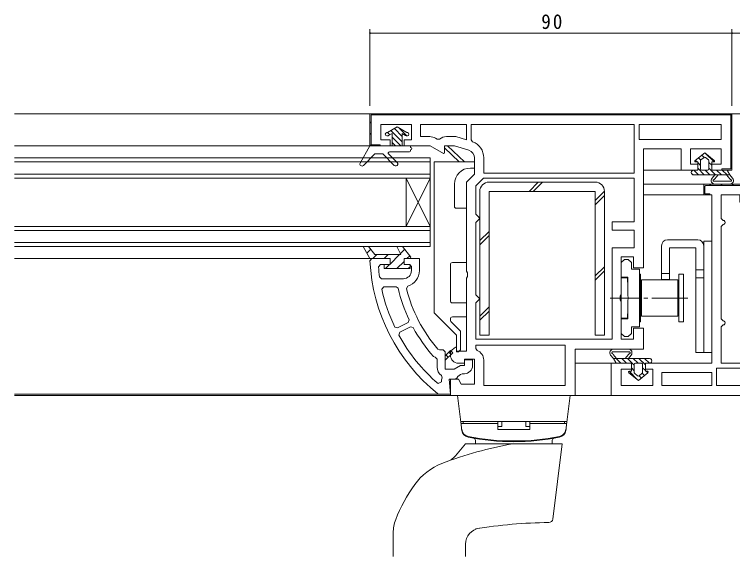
# Model space of a CAD drawing. Units: millimetres on the paper. Extents: x -420 to 373, y -297 to 267.
# Drawn here: x 90.7 to 269.3, y -203.8 to -69.1 of the extents above; entities that cross this region are included whole.
import ezdxf

# ---------------------------------------------------------------- set-up
doc = ezdxf.new("R2010")
doc.units = ezdxf.units.MM
doc.linetypes.add('CHAIN2', pattern=[12, 9, -1, 1, -1])
doc.linetypes.add('DASHED3', pattern=[4, 3, -1])
for name, color, linetype, lineweight in [('0-3_YKK_12', 2, 'Continuous', 9), ('0-4_YKK_D', 6, 'Continuous', 9), ('0-6_YKK_13', 4, 'Continuous', 9), ('0-7_YKK_11', 7, 'Continuous', 9)]:
    doc.layers.add(name, color=color, linetype=linetype, lineweight=lineweight)
doc.styles.add('ＭＳ ゴシック', font='')
doc.styles.get('ＭＳ ゴシック').set_extended_font_data('MS Gothic')

msp = doc.modelspace()

# ---------------------------------------------------------------- linework, layer by layer
at = {"layer": '0-3_YKK_12'}
for p, q in [((284.614, -93.739), (90.713, -93.739)), ((179.64, -101.739), (90.713, -101.739)), ((194.14, -104.739), (90.713, -104.739)), ((194.14, -126.739), (194.14, -104.739)), ((194.14, -105.739), (90.713, -105.739)), ((194.14, -108.739), (90.713, -108.739)), ((257.04, -107.739), (247.14, -107.739)), ((194.14, -109.739), (90.713, -109.739)), ((188.14, -109.739), (188.14, -121.739)), ((194.14, -109.739), (188.14, -121.739)), ((194.14, -121.739), (188.14, -109.739)), ((262.64, -111.239), (247.14, -111.239)), ((262.64, -113.939), (247.14, -113.939)), ((194.14, -121.739), (90.713, -121.739)), ((194.14, -122.739), (90.713, -122.739)), ((194.14, -125.739), (90.713, -125.739)), ((194.14, -126.739), (90.713, -126.739)), ((179.316, -129.739), (90.713, -129.739)), ((239.64, -155.739), (230.14, -155.739)), ((196.26, -163.439), (90.713, -163.439)), ((239.64, -163.739), (90.713, -163.739))]:
    msp.add_line(p, q, dxfattribs=at)
at = {"layer": '0-4_YKK_D'}
for p, q in [((179.14, -91.746), (179.14, -72.739)), ((269.14, -91.745), (269.14, -72.739)), ((269.14, -91.745), (269.14, -72.739)), ((269.14, -73.739), (179.14, -73.739)), ((284.14, -73.739), (269.14, -73.739))]:
    msp.add_line(p, q, dxfattribs=at)
for centre, start, end in [((179.14, -73.739), 0, 180), ((179.14, -73.739), 180, 0), ((269.14, -73.739), 0, 180), ((269.14, -73.739), 0, 180), ((269.14, -73.739), 180, 0), ((269.14, -73.739), 180, 0)]:
    msp.add_arc(centre, 0.106, start, end, dxfattribs=at)
at = {"layer": '0-6_YKK_13'}
for p, q in [((185.89, -97.039), (183.465, -98.439)), ((184.344, -97.932), (187.14, -100.727)), ((185.198, -97.439), (187.14, -99.38)), ((185.89, -97.039), (188.315, -98.439)), ((186.495, -97.389), (188.346, -99.239)), ((183.465, -98.439), (183.34, -98.439)), ((183.572, -99.239), (183.34, -99.239)), ((183.49, -98.425), (184.076, -99.01)), ((184.64, -98.685), (183.772, -99.186)), ((184.64, -98.685), (184.64, -101.739)), ((184.64, -99.574), (186.805, -101.739)), ((187.14, -98.685), (188.007, -99.186)), ((187.14, -98.685), (187.14, -101.739)), ((188.44, -99.239), (188.207, -99.239)), ((188.44, -98.439), (188.315, -98.439)), ((176.706, -105.991), (179.14, -101.739)), ((189.24, -101.739), (179.14, -101.739)), ((184.64, -100.921), (185.457, -101.739)), ((189.24, -101.739), (189.24, -102.139)), ((198.44, -101.739), (197.64, -101.739)), ((197.64, -101.739), (197.64, -102.239)), ((202.618, -105.739), (198.44, -101.739)), ((188.94, -103.239), (183.978, -103.239)), ((189.24, -102.739), (189.24, -102.939)), ((197.64, -102.239), (201.303, -105.739)), ((262.39, -103.439), (260.014, -105.381)), ((262.39, -103.439), (264.765, -105.38)), ((180.34, -103.739), (177.494, -106.592)), ((182.34, -103.739), (180.34, -103.739)), ((182.34, -103.739), (185.193, -106.593)), ((185.9, -105.886), (183.766, -103.751)), ((260.075, -105.331), (260.484, -105.739)), ((260.853, -104.695), (261.423, -105.265)), ((262.2, -104.627), (261.45, -105.24)), ((261.632, -104.059), (262.2, -104.627)), ((263.329, -105.24), (262.579, -104.627)), ((262.591, -103.603), (264.712, -105.725)), ((195.14, -143.239), (195.14, -105.739)), ((195.14, -105.739), (205.14, -105.739)), ((205.14, -105.739), (205.14, -107.239)), ((260.64, -105.739), (260.142, -105.739)), ((260.64, -105.739), (260.64, -107.739)), ((260.64, -105.895), (261.34, -106.595)), ((261.34, -107.439), (261.34, -105.473)), ((263.44, -105.473), (263.44, -107.439)), ((263.44, -105.867), (264.14, -106.567)), ((264.14, -105.739), (264.14, -107.739)), ((264.637, -105.739), (264.14, -105.739)), ((205.14, -107.239), (204.14, -107.239)), ((259.097, -108.595), (259.384, -108.882)), ((260.64, -107.739), (259.64, -107.739)), ((259.64, -108.939), (268.607, -108.939)), ((259.656, -107.74), (260.855, -108.939)), ((260.64, -107.309), (262.27, -108.939)), ((263.14, -107.739), (261.64, -107.739)), ((262.484, -107.739), (263.684, -108.939)), ((263.44, -107.281), (265.098, -108.939)), ((267.767, -107.739), (264.14, -107.739)), ((264.883, -108.939), (264.189, -109.76)), ((265.682, -108.939), (264.855, -109.919)), ((265.312, -107.739), (266.512, -108.939)), ((266.726, -107.739), (267.927, -108.939)), ((267.807, -108.939), (268.634, -109.918)), ((264.645, -110.539), (268.851, -110.539)), ((200.14, -111.239), (200.14, -116.739)), ((208.739, -110.74), (235.139, -110.739)), ((218.684, -113.039), (220.984, -110.739)), ((219.746, -113.039), (222.046, -110.739)), ((264.878, -111.239), (268.612, -111.239)), ((206.441, -148.74), (206.44, -113.04)), ((235.14, -113.039), (208.74, -113.04)), ((208.74, -113.04), (208.741, -148.74)), ((235.14, -115.322), (237.439, -113.022)), ((235.141, -148.739), (235.14, -113.039)), ((235.14, -116.383), (237.44, -114.084)), ((237.44, -113.039), (237.441, -148.739)), ((206.44, -125.283), (208.74, -122.983)), ((206.44, -126.345), (208.74, -124.045)), ((251.64, -126.544), (251.64, -134.944)), ((260.639, -125.044), (253.14, -125.044)), ((262.139, -126.544), (262.139, -153.044)), ((260.139, -127.044), (253.64, -127.044)), ((260.139, -127.044), (260.139, -153.044)), ((199.14, -131.239), (199.14, -140.239)), ((235.14, -134.06), (237.44, -131.76)), ((235.14, -135.121), (237.44, -132.821)), ((246.14, -133.589), (246.44, -133.589)), ((246.44, -133.589), (246.44, -145.489)), ((253.64, -133.444), (251.64, -133.444)), ((255.94, -133.589), (255.94, -145.489)), ((257.14, -133.589), (255.94, -133.589)), ((257.14, -133.589), (257.14, -145.489)), ((262.139, -132.544), (260.139, -132.544)), ((241.64, -144.539), (241.64, -134.539)), ((241.64, -134.539), (243.14, -134.539)), ((243.14, -134.539), (243.14, -135.439)), ((246.69, -144.039), (246.69, -135.039)), ((246.69, -135.039), (255.69, -135.039)), ((255.69, -144.039), (255.69, -135.039)), ((262.139, -134.544), (260.139, -134.544)), ((246.69, -136.539), (246.44, -136.539)), ((255.94, -136.539), (255.69, -136.539)), ((206.44, -144.021), (208.74, -141.721)), ((206.44, -145.083), (208.74, -142.783)), ((246.69, -142.539), (246.44, -142.539)), ((255.94, -142.539), (255.69, -142.539)), ((200.64, -148.739), (195.14, -143.239)), ((243.14, -144.539), (241.64, -144.539)), ((243.14, -144.539), (243.14, -143.639)), ((255.69, -144.039), (246.69, -144.039)), ((199.14, -144.739), (199.14, -145.052)), ((199.286, -145.406), (201.64, -147.759)), ((246.44, -145.489), (246.14, -145.489)), ((255.94, -145.489), (257.14, -145.489)), ((208.741, -148.74), (206.441, -148.74)), ((237.441, -148.739), (235.141, -148.739)), ((243.635, -152.939), (239.428, -152.94)), ((240.472, -154.54), (239.645, -153.56)), ((243.402, -152.239), (239.668, -152.239)), ((242.598, -154.539), (243.424, -153.56)), ((262.139, -153.044), (260.139, -153.044)), ((248.64, -154.539), (239.673, -154.54)), ((241.553, -155.739), (240.353, -154.54)), ((242.967, -155.739), (241.767, -154.539)), ((244.84, -156.198), (243.181, -154.539)), ((243.397, -154.539), (244.091, -153.718)), ((245.796, -155.739), (244.596, -154.539)), ((247.64, -156.169), (246.01, -154.539)), ((248.623, -155.738), (247.424, -154.539)), ((249.182, -154.883), (248.895, -154.596)), ((240.512, -155.74), (244.14, -155.739)), ((244.14, -157.739), (244.14, -155.739)), ((244.84, -157.612), (244.14, -156.912)), ((244.84, -158.006), (244.84, -156.039)), ((245.14, -155.739), (246.64, -155.739)), ((246.94, -156.039), (246.94, -158.006)), ((247.64, -157.583), (246.94, -156.883)), ((247.64, -155.739), (248.64, -155.739)), ((247.64, -157.739), (247.64, -155.739)), ((245.89, -160.039), (243.514, -158.098)), ((245.689, -159.875), (243.567, -157.754)), ((243.642, -157.739), (244.14, -157.739)), ((244.95, -158.238), (245.7, -158.851)), ((245.89, -160.039), (248.266, -158.098)), ((246.648, -159.42), (246.079, -158.851)), ((246.08, -158.851), (246.83, -158.238)), ((247.426, -158.784), (246.856, -158.214)), ((247.64, -157.739), (248.138, -157.739)), ((248.204, -158.148), (247.796, -157.739)), ((227.848, -172.395), (228.911, -163.737)), ((201.709, -170.237), (228.113, -170.237)), ((201.811, -170.737), (201.935, -172.153)), ((201.811, -170.737), (210.911, -170.737)), ((202.311, -170.237), (202.311, -170.737)), ((202.311, -170.237), (210.911, -170.237)), ((210.911, -172.237), (210.911, -170.237)), ((211.911, -170.237), (211.911, -171.504)), ((217.911, -170.237), (217.911, -171.504)), ((227.511, -170.237), (218.911, -170.237)), ((218.911, -172.237), (218.911, -170.237)), ((228.011, -170.737), (218.911, -170.737)), ((227.511, -170.237), (227.511, -170.737)), ((228.011, -170.737), (227.887, -172.153)), ((210.911, -171.504), (211.911, -171.504)), ((210.911, -172.237), (218.911, -172.237)), ((218.911, -171.504), (217.911, -171.504)), ((205.376, -175.737), (205.361, -174.855)), ((224.446, -175.737), (224.461, -174.855)), ((200.411, -178.716), (202.911, -175.737)), ((202.911, -175.737), (226.911, -175.737)), ((224.612, -194.463), (226.911, -175.737)), ((184.911, -203.676), (184.911, -197.89)), ((202.911, -203.676), (202.911, -200.695))]:
    msp.add_line(p, q, dxfattribs=at)
at = {"layer": '0-6_YKK_13', "linetype": 'DASHED3'}
msp.add_line((246.44, -136.539), (246.44, -142.539), dxfattribs=at)
at = {"layer": '0-6_YKK_13', "linetype": 'CHAIN2'}
msp.add_line((258.201, -139.539), (238.862, -139.539), dxfattribs=at)
at = {"layer": '0-6_YKK_13'}
for points in [[(268.03, -107.894), (268.607, -108.939), (269.301, -109.76)], [(200.64, -117.239), (203.14, -117.239), (203.14, -130.739), (199.64, -130.739)], [(253.64, -127.044), (253.64, -134.944), (251.64, -134.944)], [(199.64, -140.739), (203.14, -140.739), (203.14, -144.239), (199.64, -144.239)], [(201.64, -147.759), (201.64, -152.439), (201.14, -152.939), (200.64, -152.939), (200.64, -148.739)], [(240.249, -155.584), (239.673, -154.54), (238.979, -153.718)], [(201.974, -172.395), (200.911, -163.737), (228.911, -163.737)]]:
    msp.add_lwpolyline(points, dxfattribs=at)
msp.add_lwpolyline([(262.139, -153.044), (264.14, -153.044), (264.14, -125.425), (262.139, -125.425)], close=True, dxfattribs=at)
for centre, radius, start, end in [((183.34, -98.839), 0.4, 90, 270), ((183.572, -98.839), 0.4, 270, 300), ((188.207, -98.839), 0.4, 239.99998, 270), ((188.44, -98.839), 0.4, 270, 90), ((183.978, -103.539), 0.3, 90, 224.99997), ((188.94, -102.939), 0.3, 270, 0), ((189.24, -102.439), 0.3, 270, 90), ((261.64, -105.473), 0.3, 129.25562, 180.00302), ((262.39, -104.86), 0.3, 50.75041, 129.25562), ((263.14, -105.473), 0.3, 0.00302, 50.75041), ((177.14, -106.239), 0.5, 150.20996, 315.07144), ((185.547, -106.239), 0.5, 225, 45.00015), ((260.142, -105.537), 0.202, 129.25562, 270.00302), ((264.637, -105.537), 0.202, 270.00302, 50.75041), ((204.14, -111.239), 4, 90, 180), ((259.64, -108.339), 0.6, 90.00302, 270.00302), ((261.64, -107.439), 0.3, 180.00302, 270.00302), ((263.14, -107.439), 0.3, 270.00302, 0.00302), ((267.767, -108.039), 0.3, 28.8896, 90.00302), ((264.878, -110.339), 0.9, 139.95668, 270.00302), ((264.645, -110.339), 0.2, 117.55913, 270.00456), ((264.089, -109.275), 1, 297.55913, 319.95668), ((268.612, -110.339), 0.9, 270.00302, 40.04936), ((269.4, -109.275), 1, 220.04936, 242.44691), ((268.845, -110.339), 0.2, 268.0726, 62.44691), ((208.74, -113.04), 2.3, 90.00151, 180.00151), ((235.14, -113.039), 2.3, 0.00151, 90.00151), ((200.64, -116.739), 0.5, 180, 270), ((253.14, -126.544), 1.5, 90, 180), ((260.639, -126.544), 1.5, 0, 90), ((199.64, -131.239), 0.5, 90, 180), ((243.64, -135.439), 0.5, 180, 216.86989), ((199.64, -140.239), 0.5, 180, 270), ((199.64, -144.739), 0.5, 90, 180), ((243.64, -143.639), 0.5, 143.1301, 180), ((199.64, -145.052), 0.5, 180, 225), ((239.665, -153.136), 0.897, 89.80255, 220.11365), ((239.435, -153.14), 0.2, 64.72615, 242.44691), ((238.88, -154.203), 1, 40.04936, 62.44691), ((243.402, -153.139), 0.9, 319.95668, 90.00302), ((244.19, -154.203), 1, 117.55913, 139.95668), ((243.635, -153.139), 0.2, 297.55913, 115.27989), ((248.64, -155.139), 0.6, 270.00302, 90.00302), ((240.512, -155.44), 0.3, 208.8896, 270.00302), ((245.14, -156.039), 0.3, 90.00302, 180.00302), ((246.64, -156.039), 0.3, 0.00302, 90.00302), ((243.642, -157.942), 0.202, 90.00302, 230.75041), ((245.14, -158.006), 0.3, 180.00302, 230.75041), ((245.89, -158.619), 0.3, 230.75041, 309.25562), ((246.64, -158.006), 0.3, 309.25562, 0.00302), ((248.138, -157.941), 0.202, 309.25562, 90.00302), ((203.927, -171.979), 2, 185, 258.64775), ((203.937, -171.974), 2, 187, 258.65825), ((203.959, -172.152), 2, 187, 258.68115), ((225.863, -172.152), 2, 281.31883, 353), ((225.884, -171.974), 2, 281.34174, 353), ((225.894, -171.979), 2, 281.35223, 355), ((214.911, -117.271), 57.8, 258.64775, 281.35223), ((214.911, -117.263), 57.8, 258.65825, 281.34116), ((214.911, -117.437), 57.8, 258.68115, 281.31883), ((204.861, -174.864), 0.5, 1, 80.0733), ((224.961, -174.864), 0.5, 99.92668, 179), ((231.611, -270.237), 96.004, 100.15585, 111.10054), ((196.581, -175.502), 5, 290.2925, 320), ((202.449, -194.664), 15, 111.10054, 144.3228), ((222.757, -209.244), 40, 144.3228, 158.51498), ((193.911, -197.89), 9, 158.51498, 180), ((223.619, -194.341), 1, 270.47041, 353), ((224.612, -315.337), 120, 90.47041, 99.23909), ((206.911, -200.695), 4, 98.77765, 180), ((185.911, -203.676), 1, 180, 187), ((201.911, -203.676), 1, 353, 0)]:
    msp.add_arc(centre, radius, start, end, dxfattribs=at)
at = {"layer": '0-7_YKK_11'}
for p, q in [((181.459, -93.739), (181.159, -94.039)), ((184.287, -93.739), (183.987, -94.039)), ((187.115, -93.739), (186.815, -94.039)), ((189.944, -93.739), (189.644, -94.039)), ((192.772, -93.739), (192.472, -94.039)), ((195.601, -93.739), (195.301, -94.039)), ((198.429, -93.739), (198.129, -94.039)), ((201.257, -93.739), (200.957, -94.039)), ((204.086, -93.739), (203.786, -94.039)), ((206.914, -93.739), (206.614, -94.039)), ((209.743, -93.739), (209.443, -94.039)), ((212.571, -93.739), (212.271, -94.039)), ((215.4, -93.739), (215.1, -94.039)), ((218.228, -93.739), (217.928, -94.039)), ((221.057, -93.739), (220.757, -94.039)), ((223.885, -93.739), (223.585, -94.039)), ((226.713, -93.739), (226.413, -94.039)), ((229.542, -93.739), (229.242, -94.039)), ((232.37, -93.739), (232.07, -94.039)), ((235.199, -93.739), (234.899, -94.039)), ((238.027, -93.739), (237.727, -94.039)), ((240.855, -93.739), (240.555, -94.039)), ((243.684, -93.739), (243.384, -94.039)), ((246.512, -93.739), (246.212, -94.039)), ((249.341, -93.739), (249.041, -94.039)), ((252.169, -93.739), (251.869, -94.039)), ((254.998, -93.739), (254.698, -94.039)), ((257.826, -93.739), (257.526, -94.039)), ((260.654, -93.739), (260.354, -94.039)), ((263.483, -93.739), (263.183, -94.039)), ((266.311, -93.739), (266.011, -94.039)), ((268.993, -93.886), (268.781, -94.098)), ((179.44, -95.758), (179.14, -96.058)), ((203.14, -96.439), (191.74, -96.439)), ((204.34, -96.439), (244.84, -96.439)), ((269.14, -96.568), (268.84, -96.868)), ((179.44, -98.586), (179.14, -98.886)), ((269.14, -99.396), (268.84, -99.696)), ((179.487, -101.368), (179.274, -101.58)), ((179.64, -101.739), (181.64, -101.739)), ((266.44, -100.139), (246.04, -100.139)), ((269.14, -102.224), (268.84, -102.524)), ((269.14, -105.053), (268.84, -105.353)), ((266.753, -107.439), (266.64, -107.553)), ((244.84, -109.739), (207.392, -109.739)), ((262.44, -111.739), (262.44, -113.639)), ((263.87, -111.239), (263.57, -111.539)), ((266.699, -111.239), (266.399, -111.539)), ((269.527, -111.239), (269.227, -111.539)), ((262.44, -112.67), (262.14, -112.97)), ((179.33, -127.422), (178.38, -128.372)), ((187.795, -127.441), (186.686, -128.55)), ((180.841, -128.739), (179.841, -129.739)), ((180.359, -128.739), (186.774, -128.739)), ((183.669, -128.739), (182.669, -129.739)), ((186.498, -128.739), (184.127, -131.11)), ((189.018, -129.047), (188.326, -129.739)), ((184.011, -131.226), (182.998, -132.239)), ((187.64, -130.425), (185.826, -132.239)), ((187.84, -131.239), (188.94, -131.239)), ((189.14, -131.754), (188.654, -132.239)), ((186.133, -137.124), (185.646, -136.739)), ((188.206, -137.184), (188.552, -136.582)), ((186.323, -148.729), (186.535, -148.044)), ((186.535, -148.044), (189.209, -146.682)), ((205.44, -151.239), (227.64, -151.239)), ((197.34, -152.439), (197.84, -152.939)), ((197.84, -152.939), (197.84, -157.239)), ((199.304, -153.54), (198.738, -152.975)), ((197.89, -154.955), (197.84, -154.905)), ((198.597, -154.248), (198.031, -153.682)), ((265.34, -156.939), (299.74, -156.939)), ((266.44, -155.739), (301.84, -155.739)), ((196.889, -158.776), (197.068, -159.359)), ((251.74, -158.039), (264.14, -158.039)), ((196.912, -160.394), (196.087, -160.804))]:
    msp.add_line(p, q, dxfattribs=at)
for points in [[(269.14, -93.739), (179.14, -93.739), (179.14, -101.739), (184.14, -101.739), (184.14, -100.239), (181.84, -100.239), (181.84, -96.439), (189.44, -96.439), (189.44, -100.239), (187.64, -100.239), (187.64, -101.739), (194.14, -101.739), (197.413, -103.629), (197.64, -103.498), (197.64, -101.739), (200.14, -101.739), (203.714, -102.812)], [(179.64, -101.739), (181.64, -101.739), (181.64, -101.439), (179.44, -101.439), (179.44, -94.039), (268.84, -94.039), (268.84, -107.439), (266.64, -107.439), (266.64, -107.739), (268.64, -107.739)], [(201.14, -155.739), (202.64, -155.739), (202.64, -154.739), (205.14, -154.739), (205.14, -160.939), (201.833, -160.939), (201.14, -159.739), (199.14, -159.739), (199.14, -163.739), (230.14, -163.739), (230.14, -152.239), (247.14, -152.239), (247.14, -147.039), (244.64, -147.039), (244.64, -149.739), (241.64, -149.739), (241.64, -140.405), (241.39, -139.972), (241.39, -139.106), (241.64, -138.673), (241.64, -129.339), (244.64, -129.339), (244.64, -132.039), (247.14, -132.039), (247.14, -102.439), (256.54, -102.439), (256.54, -107.739), (260.64, -107.739), (260.64, -106.239), (258.84, -106.239), (258.84, -102.439), (266.44, -102.439), (266.44, -106.239), (264.14, -106.239), (264.14, -107.739), (269.14, -107.739), (269.14, -93.739)], [(308.84, -113.739), (308.84, -94.039), (284.424, -94.039), (283.507, -111.539), (262.64, -111.539), (262.44, -111.739)], [(203.14, -96.439), (191.74, -96.439), (191.74, -99.439), (194.006, -99.439)], [(198.14, -99.439), (200.477, -99.439), (203.14, -100.238), (203.14, -96.439)], [(204.34, -96.439), (244.84, -96.439), (244.84, -108.539), (207.44, -108.539), (207.44, -104.727)], [(204.663, -100.706), (204.34, -100.238), (204.34, -96.439)], [(195.406, -99.814), (195.855, -100.074), (196.414, -100.035)], [(205.14, -104.727), (205.14, -108.739), (203.14, -110.739), (203.14, -132.873), (203.39, -133.306), (203.39, -134.172), (203.14, -134.605), (203.14, -152.739), (200.64, -152.739), (200.64, -151.834), (200.395, -151.718), (199.14, -152.739), (199.14, -153.739)], [(304.14, -163.739), (239.14, -163.739), (239.14, -155.739), (244.14, -155.739), (244.14, -157.239), (241.64, -157.239), (241.64, -161.239), (249.44, -161.239), (249.44, -157.239), (247.64, -157.239), (247.64, -155.739), (264.14, -155.739), (264.14, -113.939), (262.14, -113.939), (262.14, -111.239), (283.223, -111.239)], [(262.44, -111.739), (262.44, -113.639), (263.64, -113.639), (263.64, -113.939)], [(266.44, -155.739), (301.84, -155.739), (301.84, -146.239), (300.34, -146.239), (300.34, -145.239), (301.84, -145.239), (301.84, -121.239), (300.34, -121.239), (300.34, -120.239), (301.84, -120.239), (301.84, -113.939), (283.14, -113.939), (283.14, -115.739), (281.14, -115.739), (281.14, -113.939), (273.14, -113.939), (273.14, -115.739), (271.14, -115.739), (271.14, -113.939), (266.44, -113.939), (266.44, -119.739), (266.94, -120.239)], [(266.94, -121.239), (266.44, -121.739), (266.44, -144.739), (266.94, -145.239)], [(179.14, -130.262), (179.64, -129.739), (183.94, -129.739)], [(191.44, -132.739), (191.44, -129.739), (187.84, -129.739)], [(181.243, -131.781), (181.742, -131.239), (183.94, -131.239)], [(188.94, -131.239), (189.44, -131.739), (189.44, -132.739)], [(187.44, -134.739), (182.027, -134.739), (181.532, -134.311)], [(185.646, -136.739), (182.57, -136.739), (182.081, -137.346)], [(185.31, -146.747), (185.988, -146.976), (188.662, -145.614), (188.886, -144.953)], [(266.94, -146.239), (266.44, -146.739), (266.44, -155.739)], [(186.535, -148.044), (189.209, -146.682), (189.875, -146.887)], [(205.44, -151.239), (227.64, -151.239), (227.64, -161.239), (207.44, -161.239), (207.44, -154.939)], [(205.773, -152.582), (205.44, -152.111), (205.44, -151.239)], [(197.34, -152.439), (196.389, -152.439), (196.01, -152.265)], [(197.84, -152.939), (197.84, -157.239), (200.081, -157.239), (201.64, -156.339), (202.64, -156.339), (202.64, -154.939), (204.64, -154.939), (204.64, -156.339)], [(194.939, -154.08), (195.326, -154.247), (195.84, -154.747), (195.84, -156.739)], [(202.64, -158.339), (202.197, -158.339), (202.075, -158.354)], [(200.748, -159.45), (200.295, -159.739), (198.862, -159.739), (199.185, -163.439), (196.314, -163.439), (196.002, -163.33)]]:
    msp.add_lwpolyline(points, dxfattribs=at)
for points in [[(266.44, -100.139), (246.04, -100.139), (246.04, -96.439), (266.44, -96.439)], [(244.84, -109.739), (207.392, -109.739), (205.44, -111.692), (205.44, -118.739), (205.94, -119.239), (206.44, -119.739), (205.94, -120.239), (205.44, -120.739), (205.44, -138.739), (205.94, -139.239), (206.44, -139.739), (205.94, -140.239), (205.44, -140.739), (205.44, -149.739), (239.34, -149.739), (239.34, -127.039), (244.84, -127.039), (244.84, -122.639), (239.34, -122.639), (239.34, -120.639), (244.84, -120.639)], [(180.359, -128.739), (186.774, -128.739), (185.843, -126.739), (187.26, -126.739), (189.294, -129.409), (189.122, -129.739), (187.64, -129.739), (187.64, -131.239), (189.14, -131.239), (189.14, -132.239), (182.64, -132.239), (182.64, -131.239), (184.14, -131.239), (184.14, -129.739), (179.14, -129.739), (177.472, -126.739), (178.797, -126.739)], [(246.14, -146.714), (246.14, -132.364), (244.14, -132.364), (244.14, -130.739), (243.34, -129.939), (242.44, -129.939), (241.64, -130.739), (241.64, -134.339), (243.24, -134.339), (243.24, -139.081), (243.36, -139.264), (243.36, -139.814), (243.24, -139.997), (243.24, -144.739), (241.64, -144.739), (241.64, -148.339), (242.44, -149.139), (243.34, -149.139), (244.14, -148.339), (244.14, -146.714)], [(197.84, -155.005), (199.723, -153.122), (199.157, -152.556), (197.84, -153.873)], [(265.34, -156.939), (299.74, -156.939), (299.74, -161.239), (265.34, -161.239)], [(251.74, -158.039), (264.14, -158.039), (264.14, -161.239), (251.74, -161.239)]]:
    msp.add_lwpolyline(points, close=True, dxfattribs=at)
for centre, radius, start, end in [((194.006, -102.239), 2.8, 59.99998, 90), ((198.14, -102.239), 2.8, 89.99998, 128.05968), ((203.14, -104.727), 4.3, 359.99997, 69.25763), ((203.14, -104.727), 2, 359.99998, 73.30077), ((266.94, -120.739), 0.5, 269.99998, 90), ((224.092, -128.173), 45, 182.66092, 231.37575), ((224.092, -128.173), 43, 184.81299, 188.20569), ((187.44, -132.739), 2, 270, 359.99998), ((187.44, -132.739), 4, 286.13879, 0), ((224.092, -128.173), 43, 192.31673, 205.59113), ((224.092, -128.173), 39, 193.26862, 205.48409), ((224.092, -128.173), 37, 194.09454, 220.62616), ((266.94, -145.739), 0.5, 269.99998, 90), ((224.092, -128.173), 39, 208.67566, 221.62587), ((224.092, -128.173), 43, 208.55736, 229.36307), ((204.94, -154.939), 2.5, 0, 70.52876), ((201.14, -153.739), 2, 180, 269.99998), ((198.34, -156.739), 2.5, 179.99997, 234.54309), ((202.64, -156.339), 2, 270, 359.99998), ((202.561, -160.294), 2, 104.05469, 155.03664), ((199.407, -160.239), 2.5, 159.38329, 183.54097)]:
    msp.add_arc(centre, radius, start, end, dxfattribs=at)

# ---------------------------------------------------------------- texts
at = {"layer": '0-4_YKK_D', "color": 3, "insert": (221.74, -72.739), "char_height": 3.666, "attachment_point": 7, "style": 'ＭＳ ゴシック'}
msp.add_mtext('\\T1.21;\\W0.95;90', dxfattribs=at)

doc.saveas('drawing.dxf')
